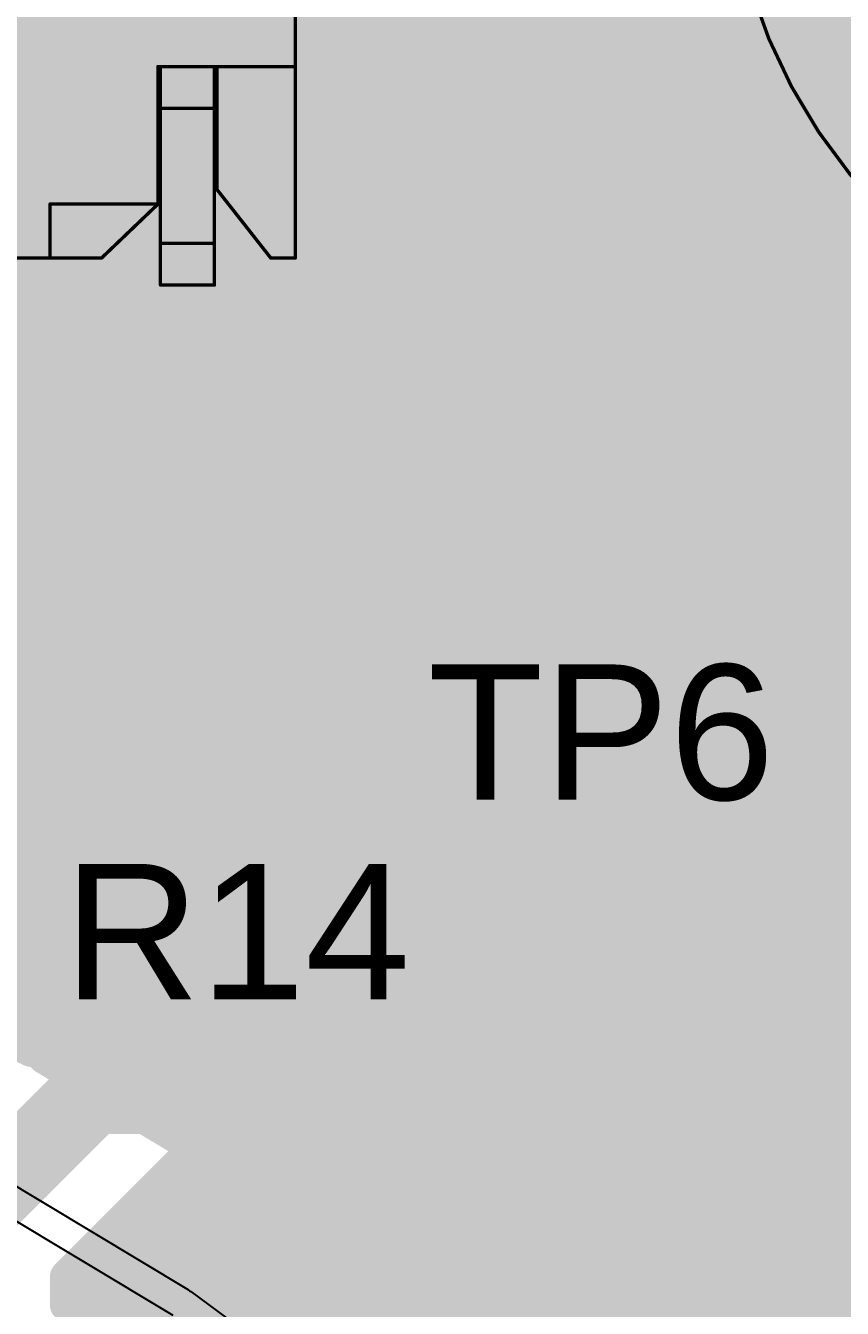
# Model space of a CAD drawing. Header units: inches. Extents: x 0 to 215, y 0 to 215.
# Drawn here: x 0.6275 to 0.7463, y 1.0651 to 1.2516 of the extents above; entities that cross this region are included whole.
import ezdxf

# ---------------------------------------------------------------- set-up
doc = ezdxf.new("R2010")
doc.units = ezdxf.units.IN
doc.header["$MEASUREMENT"] = 0
for name, color, linetype in [('BottomLayer', 5, 'Continuous'), ('BottomOverlay', 54, 'Continuous'), ('BottomSolder', 6, 'Continuous'), ('Mechanical1', 6, 'Continuous'), ('MultiLayer', 9, 'Continuous'), ('TopLayer', 1, 'Continuous'), ('TopOverlay', 2, 'Continuous'), ('TopPaste', 8, 'Continuous'), ('TopSolder', 216, 'Continuous')]:
    doc.layers.add(name, color=color, linetype=linetype)
doc.styles.add('Arial', font='', dxfattribs={"height": 0.2})
doc.styles.get('Arial').set_extended_font_data('Arial')

# ---------------------------------------------------------------- blocks, each defined once
blk = doc.blocks.new('CONN_SM06B_GHS_TB_JST_7')
at = {"layer": 'BottomOverlay'}
for points in [[(-0.28537, 0.07385, 0.02, 0.02, 1), (-0.31537, 0.07385, 0.02, 0.02, 1)], [(-0.29037, 0.07385, 0.01, 0.01, 1), (-0.28037, 0.07385, 0.01, 0.01, 1)]]:
    blk.add_lwpolyline(points, format="xyseb", close=True, dxfattribs=at)
at = {"layer": 'TopOverlay'}
for points in [[(-0.2165, 0.1005, 0.006, 0.006, 0), (-0.2165, 0.01691, 0.006, 0.006, 0)], [(-0.14813, 0.1005, 0.006, 0.006, 0), (-0.2165, 0.1005, 0.006, 0.006, 0)]]:
    blk.add_lwpolyline(points, format="xyseb", dxfattribs=at)
for points in [[(-0.218, 0.1005, 0.003, 0.003, 1), (-0.215, 0.1005, 0.003, 0.003, 1)], [(-0.218, 0.1005, 0.003, 0.003, 1), (-0.215, 0.1005, 0.003, 0.003, 1)], [(-0.28537, 0.07385, 0.02, 0.02, 1), (-0.31537, 0.07385, 0.02, 0.02, 1)], [(-0.29037, 0.07385, 0.01, 0.01, 1), (-0.28037, 0.07385, 0.01, 0.01, 1)], [(-0.218, 0.01691, 0.003, 0.003, 1), (-0.215, 0.01691, 0.003, 0.003, 1)]]:
    blk.add_lwpolyline(points, format="xyseb", close=True, dxfattribs=at)
blk = doc.blocks.new('T___P_____16')
at = {"layer": 'TopLayer'}
h = blk.add_hatch(color=1, dxfattribs=at)
edge = h.paths.add_edge_path()
edge.add_arc((0, 0), 0.01969, 0, 360)
at = {"layer": 'TopPaste'}
h = blk.add_hatch(color=8, dxfattribs=at)
edge = h.paths.add_edge_path()
edge.add_arc((0, 0), 0.01969, 0, 360)
at = {"layer": 'TopSolder'}
h = blk.add_hatch(color=216, dxfattribs=at)
edge = h.paths.add_edge_path()
edge.add_arc((0, 0), 0.02369, 0, 360)
blk = doc.blocks.new('R0201_33')
at = {"layer": 'TopLayer'}
for points in [[(-0.01673, 0.00787), (-0.00492, 0.00787), (-0.00492, -0.00787), (-0.01673, -0.00787)], [(0.00492, 0.00787), (0.01673, 0.00787), (0.01673, -0.00787), (0.00492, -0.00787)]]:
    blk.add_hatch(color=1, dxfattribs=at).paths.add_polyline_path(points)
at = {"layer": 'TopPaste'}
for points in [[(-0.01673, 0.00787), (-0.00492, 0.00787), (-0.00492, -0.00787), (-0.01673, -0.00787)], [(0.00492, 0.00787), (0.01673, 0.00787), (0.01673, -0.00787), (0.00492, -0.00787)]]:
    blk.add_hatch(color=8, dxfattribs=at).paths.add_polyline_path(points)
at = {"layer": 'TopSolder'}
for points in [[(-0.02073, 0.01187), (-0.00092, 0.01187), (-0.00092, -0.01187), (-0.02073, -0.01187)], [(0.00092, 0.01187), (0.02073, 0.01187), (0.02073, -0.01187), (0.00092, -0.01187)]]:
    blk.add_hatch(color=216, dxfattribs=at).paths.add_polyline_path(points)
at = {"layer": 'TopOverlay'}
for points in [[(-0.00394, 0.01496, 0.00394, 0.00394, 0), (-0.02362, 0.01496, 0.00394, 0.00394, 0)], [(-0.02362, -0.01496, 0.00394, 0.00394, 0), (-0.02362, 0.01496, 0.00394, 0.00394, 0)], [(0.02362, 0.01496, 0.00394, 0.00394, 0), (0.00394, 0.01496, 0.00394, 0.00394, 0)], [(0.02362, -0.01496, 0.00394, 0.00394, 0), (0.02362, 0.01496, 0.00394, 0.00394, 0)], [(-0.00394, -0.01496, 0.00394, 0.00394, 0), (-0.02362, -0.01496, 0.00394, 0.00394, 0)], [(0.02362, -0.01496, 0.00394, 0.00394, 0), (0.00394, -0.01496, 0.00394, 0.00394, 0)]]:
    blk.add_lwpolyline(points, format="xyseb", dxfattribs=at)
for points in [[(-0.02461, 0.01496, 0.00197, 0.00197, 1), (-0.02264, 0.01496, 0.00197, 0.00197, 1)], [(-0.02461, 0.01496, 0.00197, 0.00197, 1), (-0.02264, 0.01496, 0.00197, 0.00197, 1)], [(-0.00492, 0.01496, 0.00197, 0.00197, 1), (-0.00295, 0.01496, 0.00197, 0.00197, 1)], [(0.00295, 0.01496, 0.00197, 0.00197, 1), (0.00492, 0.01496, 0.00197, 0.00197, 1)], [(0.02264, 0.01496, 0.00197, 0.00197, 1), (0.02461, 0.01496, 0.00197, 0.00197, 1)], [(0.02264, 0.01496, 0.00197, 0.00197, 1), (0.02461, 0.01496, 0.00197, 0.00197, 1)], [(-0.02461, -0.01496, 0.00197, 0.00197, 1), (-0.02264, -0.01496, 0.00197, 0.00197, 1)], [(-0.02461, -0.01496, 0.00197, 0.00197, 1), (-0.02264, -0.01496, 0.00197, 0.00197, 1)], [(-0.00492, -0.01496, 0.00197, 0.00197, 1), (-0.00295, -0.01496, 0.00197, 0.00197, 1)], [(0.00295, -0.01496, 0.00197, 0.00197, 1), (0.00492, -0.01496, 0.00197, 0.00197, 1)], [(0.02264, -0.01496, 0.00197, 0.00197, 1), (0.02461, -0.01496, 0.00197, 0.00197, 1)], [(0.02264, -0.01496, 0.00197, 0.00197, 1), (0.02461, -0.01496, 0.00197, 0.00197, 1)]]:
    blk.add_lwpolyline(points, format="xyseb", close=True, dxfattribs=at)
blk = doc.blocks.new('____73')
at = {"layer": 'BottomLayer'}
blk.add_line((0.19996, 0.378), (0.16967, 0.39616), dxfattribs=at)
at = {"layer": 'BottomSolder'}
for p, q in [((0.1719, 0.39989), (0.2022, 0.38173)), ((0.1719, 0.39989), (0.2022, 0.38173)), ((0.2022, 0.38173), (0.20233, 0.38155)), ((0.2022, 0.38173), (0.20233, 0.38155)), ((0.20233, 0.38155), (0.20255, 0.38149)), ((0.20233, 0.38155), (0.20255, 0.38149)), ((0.20255, 0.38149), (0.23092, 0.36045)), ((0.20255, 0.38149), (0.23092, 0.36045))]:
    blk.add_line(p, q, dxfattribs=at)

msp = doc.modelspace()

# ---------------------------------------------------------------- hatches: boundary and pattern name
at = {"layer": 'BottomLayer'}
h = msp.add_hatch(color=5, dxfattribs=at)
edge = h.paths.add_edge_path()
edge.add_arc((0.80834, 1.27982), 0.07874, 0, 360)
at = {"layer": 'BottomSolder'}
h = msp.add_hatch(color=6, dxfattribs=at)
edge = h.paths.add_edge_path()
edge.add_arc((0.80834, 1.27982), 0.08274, 0, 360)
at = {"layer": 'MultiLayer'}
h = msp.add_hatch(color=9, dxfattribs=at)
edge = h.paths.add_edge_path()
edge.add_arc((0.80834, 1.27982), 0.07874, 0, 360)
at = {"layer": 'TopLayer'}
h = msp.add_hatch(color=1, dxfattribs=at)
edge = h.paths.add_edge_path()
edge.add_arc((0.80834, 1.27982), 0.07874, 0, 360)
at = {"layer": 'TopSolder'}
h = msp.add_hatch(color=216, dxfattribs=at)
edge = h.paths.add_edge_path()
edge.add_arc((0.80834, 1.27982), 0.08274, 0, 360)

# ---------------------------------------------------------------- linework, layer by layer
at = {"layer": 'BottomLayer'}
for points in [[(0.89351, 1.27982, 0.005, 0.005, 1), (0.72316, 1.27982, 0.005, 0.005, 1)], [(0.72628, 1.2529, 0.0025, 0.0025, 1), (0.72878, 1.2529, 0.0025, 0.0025, 1)], [(0.72773, 1.24888, 0.0025, 0.0025, 1), (0.73023, 1.24888, 0.0025, 0.0025, 1)], [(0.72941, 1.24487, 0.0025, 0.0025, 1), (0.73191, 1.24487, 0.0025, 0.0025, 1)], [(0.73135, 1.24085, 0.0025, 0.0025, 1), (0.73385, 1.24085, 0.0025, 0.0025, 1)], [(0.73355, 1.23684, 0.0025, 0.0025, 1), (0.73605, 1.23684, 0.0025, 0.0025, 1)], [(0.73605, 1.23282, 0.0025, 0.0025, 1), (0.73855, 1.23282, 0.0025, 0.0025, 1)], [(0.73888, 1.2288, 0.0025, 0.0025, 1), (0.74138, 1.2288, 0.0025, 0.0025, 1)], [(0.74208, 1.22479, 0.0025, 0.0025, 1), (0.74458, 1.22479, 0.0025, 0.0025, 1)], [(0.7457, 1.22077, 0.0025, 0.0025, 1), (0.7482, 1.22077, 0.0025, 0.0025, 1)], [(0.62709, 1.10266, 0.0025, 0.0025, 1), (0.62959, 1.10266, 0.0025, 0.0025, 1)], [(0.62904, 1.10161, 0.0025, 0.0025, 1), (0.63154, 1.10161, 0.0025, 0.0025, 1)], [(0.63123, 1.1003, 0.0025, 0.0025, 1), (0.63373, 1.1003, 0.0025, 0.0025, 1)], [(0.63793, 1.09629, 0.0025, 0.0025, 1), (0.64043, 1.09629, 0.0025, 0.0025, 1)], [(0.64463, 1.09227, 0.0025, 0.0025, 1), (0.64713, 1.09227, 0.0025, 0.0025, 1)], [(0.65133, 1.08825, 0.0025, 0.0025, 1), (0.65383, 1.08825, 0.0025, 0.0025, 1)], [(0.65803, 1.08424, 0.0025, 0.0025, 1), (0.66053, 1.08424, 0.0025, 0.0025, 1)], [(0.65934, 1.08345, 0.0025, 0.0025, 1), (0.66184, 1.08345, 0.0025, 0.0025, 1)], [(0.66119, 1.08222, 0.0025, 0.0025, 1), (0.66369, 1.08222, 0.0025, 0.0025, 1)], [(0.66387, 1.08022, 0.0025, 0.0025, 1), (0.66637, 1.08022, 0.0025, 0.0025, 1)], [(0.66929, 1.07621, 0.0025, 0.0025, 1), (0.67179, 1.07621, 0.0025, 0.0025, 1)], [(0.6747, 1.07219, 0.0025, 0.0025, 1), (0.6772, 1.07219, 0.0025, 0.0025, 1)], [(0.68012, 1.06818, 0.0025, 0.0025, 1), (0.68262, 1.06818, 0.0025, 0.0025, 1)], [(0.68553, 1.06416, 0.0025, 0.0025, 1), (0.68803, 1.06416, 0.0025, 0.0025, 1)]]:
    msp.add_lwpolyline(points, format="xyseb", close=True, dxfattribs=at)
for points in [[(0.48082, 1.2529, 0.005, 0.005, 0), (0.72753, 1.2529, 0.005, 0.005, 0)], [(0.47769, 1.24888, 0.005, 0.005, 0), (0.72898, 1.24888, 0.005, 0.005, 0)], [(0.47128, 1.24487, 0.005, 0.005, 0), (0.73066, 1.24487, 0.005, 0.005, 0)], [(0.17541, 1.24085, 0.005, 0.005, 0), (0.7326, 1.24085, 0.005, 0.005, 0)], [(0.17321, 1.23684, 0.005, 0.005, 0), (0.7348, 1.23684, 0.005, 0.005, 0)], [(0.17071, 1.23282, 0.005, 0.005, 0), (0.7373, 1.23282, 0.005, 0.005, 0)], [(0.16788, 1.2288, 0.005, 0.005, 0), (0.74013, 1.2288, 0.005, 0.005, 0)], [(0.16468, 1.22479, 0.005, 0.005, 0), (0.74333, 1.22479, 0.005, 0.005, 0)], [(0.16106, 1.22077, 0.005, 0.005, 0), (0.74695, 1.22077, 0.005, 0.005, 0)], [(0.15693, 1.21676, 0.005, 0.005, 0), (0.75109, 1.21676, 0.005, 0.005, 0)], [(0.15216, 1.21274, 0.005, 0.005, 0), (0.75585, 1.21274, 0.005, 0.005, 0)], [(0.14658, 1.20873, 0.005, 0.005, 0), (0.76143, 1.20873, 0.005, 0.005, 0)], [(0.13984, 1.20471, 0.005, 0.005, 0), (0.76818, 1.20471, 0.005, 0.005, 0)], [(0.1312, 1.20069, 0.005, 0.005, 0), (0.77682, 1.20069, 0.005, 0.005, 0)], [(0.11816, 1.19668, 0.005, 0.005, 0), (0.78985, 1.19668, 0.005, 0.005, 0)], [(0.01162, 1.19266, 0.005, 0.005, 0), (0.89614, 1.19266, 0.005, 0.005, 0)], [(0.01162, 1.18865, 0.005, 0.005, 0), (0.89614, 1.18865, 0.005, 0.005, 0)], [(0.01162, 1.18463, 0.005, 0.005, 0), (0.89614, 1.18463, 0.005, 0.005, 0)], [(0.01162, 1.18062, 0.005, 0.005, 0), (0.89614, 1.18062, 0.005, 0.005, 0)], [(0.01162, 1.1766, 0.005, 0.005, 0), (0.89614, 1.1766, 0.005, 0.005, 0)], [(0.01162, 1.17258, 0.005, 0.005, 0), (0.89614, 1.17258, 0.005, 0.005, 0)], [(0.01162, 1.16857, 0.005, 0.005, 0), (0.89614, 1.16857, 0.005, 0.005, 0)], [(0.01162, 1.16455, 0.005, 0.005, 0), (0.89614, 1.16455, 0.005, 0.005, 0)], [(0.01162, 1.16054, 0.005, 0.005, 0), (0.89614, 1.16054, 0.005, 0.005, 0)], [(0.5647, 1.15652, 0.005, 0.005, 0), (0.89614, 1.15652, 0.005, 0.005, 0)], [(0.56775, 1.15251, 0.005, 0.005, 0), (0.89614, 1.15251, 0.005, 0.005, 0)], [(0.56909, 1.14849, 0.005, 0.005, 0), (0.89614, 1.14849, 0.005, 0.005, 0)], [(0.56923, 1.14447, 0.005, 0.005, 0), (0.89614, 1.14447, 0.005, 0.005, 0)], [(0.56819, 1.14046, 0.005, 0.005, 0), (0.89614, 1.14046, 0.005, 0.005, 0)], [(0.56565, 1.13644, 0.005, 0.005, 0), (0.89614, 1.13644, 0.005, 0.005, 0)], [(0.55954, 1.13243, 0.005, 0.005, 0), (0.89614, 1.13243, 0.005, 0.005, 0)], [(0.56695, 1.12841, 0.005, 0.005, 0), (0.89614, 1.12841, 0.005, 0.005, 0)], [(0.57818, 1.1244, 0.005, 0.005, 0), (0.89614, 1.1244, 0.005, 0.005, 0)], [(0.5894, 1.12038, 0.005, 0.005, 0), (0.89614, 1.12038, 0.005, 0.005, 0)], [(0.59641, 1.11776, 0.005, 0.005, 0), (0.62834, 1.10266, 0.005, 0.005, 0)], [(0.59935, 1.11636, 0.005, 0.005, 0), (0.89614, 1.11636, 0.005, 0.005, 0)], [(0.60784, 1.11235, 0.005, 0.005, 0), (0.89614, 1.11235, 0.005, 0.005, 0)], [(0.61633, 1.10833, 0.005, 0.005, 0), (0.89614, 1.10833, 0.005, 0.005, 0)], [(0.62482, 1.10432, 0.005, 0.005, 0), (0.89614, 1.10432, 0.005, 0.005, 0)], [(0.63029, 1.10161, 0.005, 0.005, 0), (0.66059, 1.08345, 0.005, 0.005, 0)], [(0.63248, 1.1003, 0.005, 0.005, 0), (0.89614, 1.1003, 0.005, 0.005, 0)], [(0.63918, 1.09629, 0.005, 0.005, 0), (0.89614, 1.09629, 0.005, 0.005, 0)], [(0.64588, 1.09227, 0.005, 0.005, 0), (0.89614, 1.09227, 0.005, 0.005, 0)], [(0.65258, 1.08825, 0.005, 0.005, 0), (0.89614, 1.08825, 0.005, 0.005, 0)], [(0.65928, 1.08424, 0.005, 0.005, 0), (0.89614, 1.08424, 0.005, 0.005, 0)], [(0.66244, 1.08222, 0.005, 0.005, 0), (0.69081, 1.06118, 0.005, 0.005, 0)], [(0.66512, 1.08022, 0.005, 0.005, 0), (0.89614, 1.08022, 0.005, 0.005, 0)], [(0.67054, 1.07621, 0.005, 0.005, 0), (0.89614, 1.07621, 0.005, 0.005, 0)], [(0.67595, 1.07219, 0.005, 0.005, 0), (0.89614, 1.07219, 0.005, 0.005, 0)], [(0.68137, 1.06818, 0.005, 0.005, 0), (0.89614, 1.06818, 0.005, 0.005, 0)], [(0.68678, 1.06416, 0.005, 0.005, 0), (0.89614, 1.06416, 0.005, 0.005, 0)]]:
    msp.add_lwpolyline(points, format="xyseb", dxfattribs=at)
at = {"layer": 'Mechanical1'}
for points in [[(0.66673, 1.21777, 0.0005, 0.0005, 0), (0.66673, 1.37825, 0.0005, 0.0005, 0)], [(0.64676, 1.24559, 0.0005, 0.0005, 0), (0.66673, 1.24559, 0.0005, 0.0005, 0)], [(0.64676, 1.22562, 0.0005, 0.0005, 0), (0.64676, 1.24559, 0.0005, 0.0005, 0)], [(0.64711, 1.21385, 0.0005, 0.0005, 0), (0.64711, 1.24559, 0.0005, 0.0005, 0)], [(0.65496, 1.21385, 0.0005, 0.0005, 0), (0.65496, 1.24559, 0.0005, 0.0005, 0)], [(0.65531, 1.22776, 0.0005, 0.0005, 0), (0.65531, 1.24559, 0.0005, 0.0005, 0)], [(0.64711, 1.23953, 0.0005, 0.0005, 0), (0.65496, 1.23953, 0.0005, 0.0005, 0)], [(0.65531, 1.22776, 0.0005, 0.0005, 0), (0.66316, 1.21777, 0.0005, 0.0005, 0)], [(0.63106, 1.22562, 0.0005, 0.0005, 0), (0.64676, 1.22562, 0.0005, 0.0005, 0)], [(0.63106, 1.21777, 0.0005, 0.0005, 0), (0.63106, 1.22562, 0.0005, 0.0005, 0)], [(0.63855, 1.21777, 0.0005, 0.0005, 0), (0.64676, 1.22562, 0.0005, 0.0005, 0)], [(0.64711, 1.21991, 0.0005, 0.0005, 0), (0.65496, 1.21991, 0.0005, 0.0005, 0)], [(0.6086, 1.21777, 0.0005, 0.0005, 0), (0.63855, 1.21777, 0.0005, 0.0005, 0)], [(0.66316, 1.21777, 0.0005, 0.0005, 0), (0.66673, 1.21777, 0.0005, 0.0005, 0)], [(0.64711, 1.21385, 0.0005, 0.0005, 0), (0.65496, 1.21385, 0.0005, 0.0005, 0)]]:
    msp.add_lwpolyline(points, format="xyseb", dxfattribs=at)
for points in [[(0.88708, 1.27982, 0.0005, 0.0005, 1), (0.7296, 1.27982, 0.0005, 0.0005, 1)], [(0.64663, 1.24559, 0.00025, 0.00025, 1), (0.64688, 1.24559, 0.00025, 0.00025, 1)], [(0.64663, 1.24559, 0.00025, 0.00025, 1), (0.64688, 1.24559, 0.00025, 0.00025, 1)], [(0.64699, 1.24559, 0.00025, 0.00025, 1), (0.64724, 1.24559, 0.00025, 0.00025, 1)], [(0.65483, 1.24559, 0.00025, 0.00025, 1), (0.65508, 1.24559, 0.00025, 0.00025, 1)], [(0.65519, 1.24559, 0.00025, 0.00025, 1), (0.65544, 1.24559, 0.00025, 0.00025, 1)], [(0.6666, 1.24559, 0.00025, 0.00025, 1), (0.66685, 1.24559, 0.00025, 0.00025, 1)], [(0.64699, 1.23953, 0.00025, 0.00025, 1), (0.64724, 1.23953, 0.00025, 0.00025, 1)], [(0.65483, 1.23953, 0.00025, 0.00025, 1), (0.65508, 1.23953, 0.00025, 0.00025, 1)], [(0.65519, 1.22776, 0.00025, 0.00025, 1), (0.65544, 1.22776, 0.00025, 0.00025, 1)], [(0.65519, 1.22776, 0.00025, 0.00025, 1), (0.65544, 1.22776, 0.00025, 0.00025, 1)], [(0.63094, 1.22562, 0.00025, 0.00025, 1), (0.63119, 1.22562, 0.00025, 0.00025, 1)], [(0.63094, 1.22562, 0.00025, 0.00025, 1), (0.63119, 1.22562, 0.00025, 0.00025, 1)], [(0.64663, 1.22562, 0.00025, 0.00025, 1), (0.64688, 1.22562, 0.00025, 0.00025, 1)], [(0.64663, 1.22562, 0.00025, 0.00025, 1), (0.64688, 1.22562, 0.00025, 0.00025, 1)], [(0.64663, 1.22562, 0.00025, 0.00025, 1), (0.64688, 1.22562, 0.00025, 0.00025, 1)], [(0.64699, 1.21991, 0.00025, 0.00025, 1), (0.64724, 1.21991, 0.00025, 0.00025, 1)], [(0.65483, 1.21991, 0.00025, 0.00025, 1), (0.65508, 1.21991, 0.00025, 0.00025, 1)], [(0.63094, 1.21777, 0.00025, 0.00025, 1), (0.63119, 1.21777, 0.00025, 0.00025, 1)], [(0.63843, 1.21777, 0.00025, 0.00025, 1), (0.63868, 1.21777, 0.00025, 0.00025, 1)], [(0.63843, 1.21777, 0.00025, 0.00025, 1), (0.63868, 1.21777, 0.00025, 0.00025, 1)], [(0.66303, 1.21777, 0.00025, 0.00025, 1), (0.66328, 1.21777, 0.00025, 0.00025, 1)], [(0.66303, 1.21777, 0.00025, 0.00025, 1), (0.66328, 1.21777, 0.00025, 0.00025, 1)], [(0.6666, 1.21777, 0.00025, 0.00025, 1), (0.66685, 1.21777, 0.00025, 0.00025, 1)], [(0.6666, 1.21777, 0.00025, 0.00025, 1), (0.66685, 1.21777, 0.00025, 0.00025, 1)], [(0.64699, 1.21385, 0.00025, 0.00025, 1), (0.64724, 1.21385, 0.00025, 0.00025, 1)], [(0.64699, 1.21385, 0.00025, 0.00025, 1), (0.64724, 1.21385, 0.00025, 0.00025, 1)], [(0.65483, 1.21385, 0.00025, 0.00025, 1), (0.65508, 1.21385, 0.00025, 0.00025, 1)], [(0.65483, 1.21385, 0.00025, 0.00025, 1), (0.65508, 1.21385, 0.00025, 0.00025, 1)]]:
    msp.add_lwpolyline(points, format="xyseb", close=True, dxfattribs=at)
at = {"layer": 'TopLayer'}
for points in [[(0.89351, 1.27982, 0.005, 0.005, 1), (0.72316, 1.27982, 0.005, 0.005, 1)], [(0.72628, 1.2529, 0.0025, 0.0025, 1), (0.72878, 1.2529, 0.0025, 0.0025, 1)], [(0.72773, 1.24888, 0.0025, 0.0025, 1), (0.73023, 1.24888, 0.0025, 0.0025, 1)], [(0.72941, 1.24487, 0.0025, 0.0025, 1), (0.73191, 1.24487, 0.0025, 0.0025, 1)], [(0.73135, 1.24085, 0.0025, 0.0025, 1), (0.73385, 1.24085, 0.0025, 0.0025, 1)], [(0.73355, 1.23684, 0.0025, 0.0025, 1), (0.73605, 1.23684, 0.0025, 0.0025, 1)], [(0.73605, 1.23282, 0.0025, 0.0025, 1), (0.73855, 1.23282, 0.0025, 0.0025, 1)], [(0.73888, 1.2288, 0.0025, 0.0025, 1), (0.74138, 1.2288, 0.0025, 0.0025, 1)], [(0.74208, 1.22479, 0.0025, 0.0025, 1), (0.74458, 1.22479, 0.0025, 0.0025, 1)], [(0.7457, 1.22077, 0.0025, 0.0025, 1), (0.7482, 1.22077, 0.0025, 0.0025, 1)], [(0.72812, 1.145, 0.005, 0.005, 1), (0.67588, 1.145, 0.005, 0.005, 1)], [(0.6995, 1.16862, 0.005, 0.005, 1), (0.7045, 1.16862, 0.005, 0.005, 1)], [(0.68949, 1.16857, 0.0025, 0.0025, 1), (0.69199, 1.16857, 0.0025, 0.0025, 1)], [(0.71201, 1.16857, 0.0025, 0.0025, 1), (0.71451, 1.16857, 0.0025, 0.0025, 1)], [(0.68343, 1.16455, 0.0025, 0.0025, 1), (0.68593, 1.16455, 0.0025, 0.0025, 1)], [(0.71807, 1.16455, 0.0025, 0.0025, 1), (0.72057, 1.16455, 0.0025, 0.0025, 1)], [(0.67975, 1.16054, 0.0025, 0.0025, 1), (0.68225, 1.16054, 0.0025, 0.0025, 1)], [(0.72175, 1.16054, 0.0025, 0.0025, 1), (0.72425, 1.16054, 0.0025, 0.0025, 1)], [(0.67731, 1.15652, 0.0025, 0.0025, 1), (0.67981, 1.15652, 0.0025, 0.0025, 1)], [(0.72419, 1.15652, 0.0025, 0.0025, 1), (0.72669, 1.15652, 0.0025, 0.0025, 1)], [(0.67573, 1.15251, 0.0025, 0.0025, 1), (0.67823, 1.15251, 0.0025, 0.0025, 1)], [(0.72577, 1.15251, 0.0025, 0.0025, 1), (0.72827, 1.15251, 0.0025, 0.0025, 1)], [(0.67486, 1.14849, 0.0025, 0.0025, 1), (0.67736, 1.14849, 0.0025, 0.0025, 1)], [(0.69905, 1.145, 0.00591, 0.00591, 1), (0.70495, 1.145, 0.00591, 0.00591, 1)], [(0.72664, 1.14849, 0.0025, 0.0025, 1), (0.72914, 1.14849, 0.0025, 0.0025, 1)], [(0.67588, 1.145, 0.005, 0.005, 1), (0.68088, 1.145, 0.005, 0.005, 1)], [(0.6995, 1.145, 0.005, 0.005, 1), (0.7045, 1.145, 0.005, 0.005, 1)], [(0.6995, 1.145, 0.005, 0.005, 1), (0.7045, 1.145, 0.005, 0.005, 1)], [(0.6995, 1.145, 0.005, 0.005, 1), (0.7045, 1.145, 0.005, 0.005, 1)], [(0.6995, 1.145, 0.005, 0.005, 1), (0.7045, 1.145, 0.005, 0.005, 1)], [(0.72312, 1.145, 0.005, 0.005, 1), (0.72812, 1.145, 0.005, 0.005, 1)], [(0.67463, 1.145, 0.0025, 0.0025, 1), (0.67713, 1.145, 0.0025, 0.0025, 1)], [(0.67463, 1.14447, 0.0025, 0.0025, 1), (0.67713, 1.14447, 0.0025, 0.0025, 1)], [(0.72687, 1.145, 0.0025, 0.0025, 1), (0.72937, 1.145, 0.0025, 0.0025, 1)], [(0.72687, 1.14447, 0.0025, 0.0025, 1), (0.72937, 1.14447, 0.0025, 0.0025, 1)], [(0.63244, 1.13917, 0.0025, 0.0025, 1), (0.63494, 1.13917, 0.0025, 0.0025, 1)], [(0.63244, 1.13917, 0.0025, 0.0025, 1), (0.63494, 1.13917, 0.0025, 0.0025, 1)], [(0.6455, 1.13667, 0.005, 0.005, 1), (0.6505, 1.13667, 0.005, 0.005, 1)], [(0.66106, 1.13917, 0.0025, 0.0025, 1), (0.66356, 1.13917, 0.0025, 0.0025, 1)], [(0.66106, 1.13917, 0.0025, 0.0025, 1), (0.66356, 1.13917, 0.0025, 0.0025, 1)], [(0.67503, 1.14046, 0.0025, 0.0025, 1), (0.67753, 1.14046, 0.0025, 0.0025, 1)], [(0.72647, 1.14046, 0.0025, 0.0025, 1), (0.72897, 1.14046, 0.0025, 0.0025, 1)], [(0.63244, 1.13644, 0.0025, 0.0025, 1), (0.63494, 1.13644, 0.0025, 0.0025, 1)], [(0.66106, 1.13644, 0.0025, 0.0025, 1), (0.66356, 1.13644, 0.0025, 0.0025, 1)], [(0.67607, 1.13644, 0.0025, 0.0025, 1), (0.67857, 1.13644, 0.0025, 0.0025, 1)], [(0.72543, 1.13644, 0.0025, 0.0025, 1), (0.72793, 1.13644, 0.0025, 0.0025, 1)], [(0.63244, 1.13243, 0.0025, 0.0025, 1), (0.63494, 1.13243, 0.0025, 0.0025, 1)], [(0.66106, 1.13243, 0.0025, 0.0025, 1), (0.66356, 1.13243, 0.0025, 0.0025, 1)], [(0.67785, 1.13243, 0.0025, 0.0025, 1), (0.68035, 1.13243, 0.0025, 0.0025, 1)], [(0.72365, 1.13243, 0.0025, 0.0025, 1), (0.72615, 1.13243, 0.0025, 0.0025, 1)], [(0.63811, 1.12682, 0.00591, 0.00591, 1), (0.64402, 1.12682, 0.00591, 0.00591, 1)], [(0.63811, 1.12682, 0.00591, 0.00591, 1), (0.64402, 1.12682, 0.00591, 0.00591, 1)], [(0.64505, 1.12682, 0.00591, 0.00591, 1), (0.65095, 1.12682, 0.00591, 0.00591, 1)], [(0.64505, 1.12682, 0.00591, 0.00591, 1), (0.65095, 1.12682, 0.00591, 0.00591, 1)], [(0.68087, 1.12682, 0.00591, 0.00591, 1), (0.68678, 1.12682, 0.00591, 0.00591, 1)], [(0.68087, 1.12682, 0.00591, 0.00591, 1), (0.68678, 1.12682, 0.00591, 0.00591, 1)], [(0.63369, 1.12682, 0.005, 0.005, 1), (0.63869, 1.12682, 0.005, 0.005, 1)], [(0.63244, 1.12841, 0.0025, 0.0025, 1), (0.63494, 1.12841, 0.0025, 0.0025, 1)], [(0.6455, 1.12682, 0.005, 0.005, 1), (0.6505, 1.12682, 0.005, 0.005, 1)], [(0.6455, 1.12682, 0.005, 0.005, 1), (0.6505, 1.12682, 0.005, 0.005, 1)], [(0.6455, 1.12682, 0.005, 0.005, 1), (0.6505, 1.12682, 0.005, 0.005, 1)], [(0.65731, 1.12682, 0.005, 0.005, 1), (0.66231, 1.12682, 0.005, 0.005, 1)], [(0.66106, 1.12841, 0.0025, 0.0025, 1), (0.66356, 1.12841, 0.0025, 0.0025, 1)], [(0.68057, 1.12841, 0.0025, 0.0025, 1), (0.68307, 1.12841, 0.0025, 0.0025, 1)], [(0.72093, 1.12841, 0.0025, 0.0025, 1), (0.72343, 1.12841, 0.0025, 0.0025, 1)], [(0.63244, 1.1244, 0.0025, 0.0025, 1), (0.63494, 1.1244, 0.0025, 0.0025, 1)], [(0.66106, 1.1244, 0.0025, 0.0025, 1), (0.66356, 1.1244, 0.0025, 0.0025, 1)], [(0.68469, 1.1244, 0.0025, 0.0025, 1), (0.68719, 1.1244, 0.0025, 0.0025, 1)], [(0.6995, 1.12138, 0.005, 0.005, 1), (0.7045, 1.12138, 0.005, 0.005, 1)], [(0.71681, 1.1244, 0.0025, 0.0025, 1), (0.71931, 1.1244, 0.0025, 0.0025, 1)], [(0.63244, 1.12038, 0.0025, 0.0025, 1), (0.63494, 1.12038, 0.0025, 0.0025, 1)], [(0.66106, 1.12038, 0.0025, 0.0025, 1), (0.66356, 1.12038, 0.0025, 0.0025, 1)], [(0.69202, 1.12038, 0.0025, 0.0025, 1), (0.69452, 1.12038, 0.0025, 0.0025, 1)], [(0.70948, 1.12038, 0.0025, 0.0025, 1), (0.71198, 1.12038, 0.0025, 0.0025, 1)], [(0.63244, 1.11752, 0.0025, 0.0025, 1), (0.63494, 1.11752, 0.0025, 0.0025, 1)], [(0.66106, 1.11752, 0.0025, 0.0025, 1), (0.66356, 1.11752, 0.0025, 0.0025, 1)], [(0.66106, 1.11752, 0.0025, 0.0025, 1), (0.66356, 1.11752, 0.0025, 0.0025, 1)], [(0.66106, 1.11752, 0.0025, 0.0025, 1), (0.66356, 1.11752, 0.0025, 0.0025, 1)], [(0.63244, 1.11636, 0.0025, 0.0025, 1), (0.63494, 1.11636, 0.0025, 0.0025, 1)], [(0.63244, 1.11586, 0.0025, 0.0025, 1), (0.63494, 1.11586, 0.0025, 0.0025, 1)], [(0.66106, 1.11636, 0.0025, 0.0025, 1), (0.66356, 1.11636, 0.0025, 0.0025, 1)], [(0.66106, 1.11448, 0.0025, 0.0025, 1), (0.66356, 1.11448, 0.0025, 0.0025, 1)], [(0.66106, 1.11448, 0.0025, 0.0025, 1), (0.66356, 1.11448, 0.0025, 0.0025, 1)], [(0.66106, 1.11294, 0.0025, 0.0025, 1), (0.66356, 1.11294, 0.0025, 0.0025, 1)], [(0.62893, 1.11235, 0.0025, 0.0025, 1), (0.63143, 1.11235, 0.0025, 0.0025, 1)], [(0.66137, 1.11235, 0.0025, 0.0025, 1), (0.66387, 1.11235, 0.0025, 0.0025, 1)], [(0.62491, 1.10833, 0.0025, 0.0025, 1), (0.62741, 1.10833, 0.0025, 0.0025, 1)], [(0.64308, 1.10518, 0.00591, 0.00591, 1), (0.64898, 1.10518, 0.00591, 0.00591, 1)], [(0.64308, 1.10518, 0.00591, 0.00591, 1), (0.64898, 1.10518, 0.00591, 0.00591, 1)], [(0.64505, 1.10518, 0.00591, 0.00591, 1), (0.65095, 1.10518, 0.00591, 0.00591, 1)], [(0.66272, 1.10833, 0.0025, 0.0025, 1), (0.66522, 1.10833, 0.0025, 0.0025, 1)], [(0.66301, 1.10432, 0.0025, 0.0025, 1), (0.66551, 1.10432, 0.0025, 0.0025, 1)], [(0.66303, 1.10518, 0.0025, 0.0025, 1), (0.66553, 1.10518, 0.0025, 0.0025, 1)], [(0.66303, 1.10518, 0.0025, 0.0025, 1), (0.66553, 1.10518, 0.0025, 0.0025, 1)], [(0.66228, 1.1003, 0.0025, 0.0025, 1), (0.66478, 1.1003, 0.0025, 0.0025, 1)], [(0.66106, 1.09742, 0.0025, 0.0025, 1), (0.66356, 1.09742, 0.0025, 0.0025, 1)], [(0.66106, 1.09742, 0.0025, 0.0025, 1), (0.66356, 1.09742, 0.0025, 0.0025, 1)], [(0.66106, 1.09742, 0.0025, 0.0025, 1), (0.66356, 1.09742, 0.0025, 0.0025, 1)], [(0.66106, 1.09629, 0.0025, 0.0025, 1), (0.66356, 1.09629, 0.0025, 0.0025, 1)], [(0.65667, 1.09227, 0.0025, 0.0025, 1), (0.65917, 1.09227, 0.0025, 0.0025, 1)], [(0.65737, 1.09284, 0.0025, 0.0025, 1), (0.65987, 1.09284, 0.0025, 0.0025, 1)], [(0.65737, 1.09284, 0.0025, 0.0025, 1), (0.65987, 1.09284, 0.0025, 0.0025, 1)], [(0.65737, 1.09284, 0.0025, 0.0025, 1), (0.65987, 1.09284, 0.0025, 0.0025, 1)], [(0.66106, 1.09284, 0.0025, 0.0025, 1), (0.66356, 1.09284, 0.0025, 0.0025, 1)], [(0.66106, 1.09284, 0.0025, 0.0025, 1), (0.66356, 1.09284, 0.0025, 0.0025, 1)], [(0.65262, 1.08999, 0.0025, 0.0025, 1), (0.65512, 1.08999, 0.0025, 0.0025, 1)], [(0.65262, 1.08999, 0.0025, 0.0025, 1), (0.65512, 1.08999, 0.0025, 0.0025, 1)], [(0.65088, 1.08825, 0.0025, 0.0025, 1), (0.65338, 1.08825, 0.0025, 0.0025, 1)], [(0.64687, 1.08424, 0.0025, 0.0025, 1), (0.64937, 1.08424, 0.0025, 0.0025, 1)], [(0.64285, 1.08022, 0.0025, 0.0025, 1), (0.64535, 1.08022, 0.0025, 0.0025, 1)], [(0.63883, 1.07621, 0.0025, 0.0025, 1), (0.64133, 1.07621, 0.0025, 0.0025, 1)], [(0.63482, 1.07219, 0.0025, 0.0025, 1), (0.63732, 1.07219, 0.0025, 0.0025, 1)], [(0.63228, 1.06965, 0.0025, 0.0025, 1), (0.63478, 1.06965, 0.0025, 0.0025, 1)], [(0.63228, 1.06965, 0.0025, 0.0025, 1), (0.63478, 1.06965, 0.0025, 0.0025, 1)], [(0.63228, 1.06818, 0.0025, 0.0025, 1), (0.63478, 1.06818, 0.0025, 0.0025, 1)], [(0.63228, 1.06559, 0.0025, 0.0025, 1), (0.63478, 1.06559, 0.0025, 0.0025, 1)], [(0.63307, 1.06416, 0.0025, 0.0025, 1), (0.63557, 1.06416, 0.0025, 0.0025, 1)], [(0.63342, 1.06341, 0.0025, 0.0025, 1), (0.63592, 1.06341, 0.0025, 0.0025, 1)]]:
    msp.add_lwpolyline(points, format="xyseb", close=True, dxfattribs=at)
for points in [[(0.52792, 1.2529, 0.005, 0.005, 0), (0.72753, 1.2529, 0.005, 0.005, 0)], [(0.52391, 1.24888, 0.005, 0.005, 0), (0.72898, 1.24888, 0.005, 0.005, 0)], [(0.51989, 1.24487, 0.005, 0.005, 0), (0.73066, 1.24487, 0.005, 0.005, 0)], [(0.51587, 1.24085, 0.005, 0.005, 0), (0.7326, 1.24085, 0.005, 0.005, 0)], [(0.51186, 1.23684, 0.005, 0.005, 0), (0.7348, 1.23684, 0.005, 0.005, 0)], [(0.50784, 1.23282, 0.005, 0.005, 0), (0.7373, 1.23282, 0.005, 0.005, 0)], [(0.59565, 1.2288, 0.005, 0.005, 0), (0.74013, 1.2288, 0.005, 0.005, 0)], [(0.59565, 1.22479, 0.005, 0.005, 0), (0.74333, 1.22479, 0.005, 0.005, 0)], [(0.59565, 1.22077, 0.005, 0.005, 0), (0.74695, 1.22077, 0.005, 0.005, 0)], [(0.59565, 1.21676, 0.005, 0.005, 0), (0.75109, 1.21676, 0.005, 0.005, 0)], [(0.59565, 1.21274, 0.005, 0.005, 0), (0.75585, 1.21274, 0.005, 0.005, 0)], [(0.59565, 1.20873, 0.005, 0.005, 0), (0.76143, 1.20873, 0.005, 0.005, 0)], [(0.59565, 1.20471, 0.005, 0.005, 0), (0.76818, 1.20471, 0.005, 0.005, 0)], [(0.59565, 1.20069, 0.005, 0.005, 0), (0.77682, 1.20069, 0.005, 0.005, 0)], [(0.59565, 1.19668, 0.005, 0.005, 0), (0.78985, 1.19668, 0.005, 0.005, 0)], [(0.57722, 1.19067, 0.01181, 0.01181, 0), (0.64106, 1.12682, 0.01181, 0.01181, 0)], [(0.59565, 1.19266, 0.005, 0.005, 0), (0.89614, 1.19266, 0.005, 0.005, 0)], [(0.59565, 1.18865, 0.005, 0.005, 0), (0.89614, 1.18865, 0.005, 0.005, 0)], [(0.59565, 1.18463, 0.005, 0.005, 0), (0.89614, 1.18463, 0.005, 0.005, 0)], [(0.59565, 1.18062, 0.005, 0.005, 0), (0.89614, 1.18062, 0.005, 0.005, 0)], [(0.59565, 1.1766, 0.005, 0.005, 0), (0.89614, 1.1766, 0.005, 0.005, 0)], [(0.59565, 1.17258, 0.005, 0.005, 0), (0.89614, 1.17258, 0.005, 0.005, 0)], [(0.702, 1.145, 0.01, 0.01, 0), (0.702, 1.16862, 0.01, 0.01, 0)], [(0.59565, 1.16857, 0.005, 0.005, 0), (0.69074, 1.16857, 0.005, 0.005, 0)], [(0.71326, 1.16857, 0.005, 0.005, 0), (0.89614, 1.16857, 0.005, 0.005, 0)], [(0.59565, 1.16455, 0.005, 0.005, 0), (0.68468, 1.16455, 0.005, 0.005, 0)], [(0.71932, 1.16455, 0.005, 0.005, 0), (0.89614, 1.16455, 0.005, 0.005, 0)], [(0.59565, 1.16054, 0.005, 0.005, 0), (0.681, 1.16054, 0.005, 0.005, 0)], [(0.723, 1.16054, 0.005, 0.005, 0), (0.89614, 1.16054, 0.005, 0.005, 0)], [(0.59565, 1.15652, 0.005, 0.005, 0), (0.67856, 1.15652, 0.005, 0.005, 0)], [(0.72544, 1.15652, 0.005, 0.005, 0), (0.89614, 1.15652, 0.005, 0.005, 0)], [(0.59565, 1.15251, 0.005, 0.005, 0), (0.67698, 1.15251, 0.005, 0.005, 0)], [(0.72702, 1.15251, 0.005, 0.005, 0), (0.89614, 1.15251, 0.005, 0.005, 0)], [(0.56909, 1.14849, 0.005, 0.005, 0), (0.67611, 1.14849, 0.005, 0.005, 0)], [(0.68382, 1.12682, 0.01181, 0.01181, 0), (0.702, 1.145, 0.01181, 0.01181, 0)], [(0.72789, 1.14849, 0.005, 0.005, 0), (0.89614, 1.14849, 0.005, 0.005, 0)], [(0.67838, 1.145, 0.01, 0.01, 0), (0.702, 1.145, 0.01, 0.01, 0)], [(0.702, 1.145, 0.01, 0.01, 0), (0.72562, 1.145, 0.01, 0.01, 0)], [(0.702, 1.12138, 0.01, 0.01, 0), (0.702, 1.145, 0.01, 0.01, 0)], [(0.56923, 1.14447, 0.005, 0.005, 0), (0.67588, 1.14447, 0.005, 0.005, 0)], [(0.72812, 1.14447, 0.005, 0.005, 0), (0.89614, 1.14447, 0.005, 0.005, 0)], [(0.56819, 1.14046, 0.005, 0.005, 0), (0.67628, 1.14046, 0.005, 0.005, 0)], [(0.63369, 1.13917, 0.005, 0.005, 0), (0.66231, 1.13917, 0.005, 0.005, 0)], [(0.63369, 1.11752, 0.005, 0.005, 0), (0.63369, 1.13917, 0.005, 0.005, 0)], [(0.648, 1.12682, 0.01, 0.01, 0), (0.648, 1.13667, 0.01, 0.01, 0)], [(0.66231, 1.11752, 0.005, 0.005, 0), (0.66231, 1.13917, 0.005, 0.005, 0)], [(0.72772, 1.14046, 0.005, 0.005, 0), (0.89614, 1.14046, 0.005, 0.005, 0)], [(0.56565, 1.13644, 0.005, 0.005, 0), (0.63369, 1.13644, 0.005, 0.005, 0)], [(0.66231, 1.13644, 0.005, 0.005, 0), (0.67732, 1.13644, 0.005, 0.005, 0)], [(0.72668, 1.13644, 0.005, 0.005, 0), (0.89614, 1.13644, 0.005, 0.005, 0)], [(0.55954, 1.13243, 0.005, 0.005, 0), (0.63369, 1.13243, 0.005, 0.005, 0)], [(0.66231, 1.13243, 0.005, 0.005, 0), (0.6791, 1.13243, 0.005, 0.005, 0)], [(0.7249, 1.13243, 0.005, 0.005, 0), (0.89614, 1.13243, 0.005, 0.005, 0)], [(0.64106, 1.12682, 0.01181, 0.01181, 0), (0.648, 1.12682, 0.01181, 0.01181, 0)], [(0.648, 1.12682, 0.01181, 0.01181, 0), (0.68382, 1.12682, 0.01181, 0.01181, 0)], [(0.55875, 1.12841, 0.005, 0.005, 0), (0.63369, 1.12841, 0.005, 0.005, 0)], [(0.63619, 1.12682, 0.01, 0.01, 0), (0.648, 1.12682, 0.01, 0.01, 0)], [(0.648, 1.12682, 0.01, 0.01, 0), (0.65981, 1.12682, 0.01, 0.01, 0)], [(0.66231, 1.12841, 0.005, 0.005, 0), (0.68182, 1.12841, 0.005, 0.005, 0)], [(0.72218, 1.12841, 0.005, 0.005, 0), (0.89614, 1.12841, 0.005, 0.005, 0)], [(0.55875, 1.1244, 0.005, 0.005, 0), (0.63369, 1.1244, 0.005, 0.005, 0)], [(0.66231, 1.1244, 0.005, 0.005, 0), (0.68594, 1.1244, 0.005, 0.005, 0)], [(0.71806, 1.1244, 0.005, 0.005, 0), (0.89614, 1.1244, 0.005, 0.005, 0)], [(0.55875, 1.12038, 0.005, 0.005, 0), (0.63369, 1.12038, 0.005, 0.005, 0)], [(0.66231, 1.12038, 0.005, 0.005, 0), (0.69327, 1.12038, 0.005, 0.005, 0)], [(0.71073, 1.12038, 0.005, 0.005, 0), (0.89614, 1.12038, 0.005, 0.005, 0)], [(0.66231, 1.11448, 0.005, 0.005, 0), (0.66231, 1.11752, 0.005, 0.005, 0)], [(0.66231, 1.11448, 0.005, 0.005, 0), (0.66231, 1.11752, 0.005, 0.005, 0)], [(0.55875, 1.11636, 0.005, 0.005, 0), (0.63369, 1.11636, 0.005, 0.005, 0)], [(0.61011, 1.09228, 0.005, 0.005, 0), (0.63369, 1.11586, 0.005, 0.005, 0)], [(0.66231, 1.11636, 0.005, 0.005, 0), (0.89614, 1.11636, 0.005, 0.005, 0)], [(0.66231, 1.11294, 0.005, 0.005, -0.124859), (0.66428, 1.10518, 0.005, 0.005, 0)], [(0.55875, 1.11235, 0.005, 0.005, 0), (0.63018, 1.11235, 0.005, 0.005, 0)], [(0.66262, 1.11235, 0.005, 0.005, 0), (0.89614, 1.11235, 0.005, 0.005, 0)], [(0.55875, 1.10833, 0.005, 0.005, 0), (0.62616, 1.10833, 0.005, 0.005, 0)], [(0.61685, 1.076, 0.01181, 0.01181, 0), (0.64603, 1.10518, 0.01181, 0.01181, 0)], [(0.64603, 1.10518, 0.01181, 0.01181, 0), (0.648, 1.10518, 0.01181, 0.01181, 0)], [(0.66397, 1.10833, 0.005, 0.005, 0), (0.89614, 1.10833, 0.005, 0.005, 0)], [(0.66428, 1.10518, 0.005, 0.005, -0.124859), (0.66231, 1.09742, 0.005, 0.005, 0)], [(0.66426, 1.10432, 0.005, 0.005, 0), (0.89614, 1.10432, 0.005, 0.005, 0)], [(0.66353, 1.1003, 0.005, 0.005, 0), (0.89614, 1.1003, 0.005, 0.005, 0)], [(0.66231, 1.09742, 0.005, 0.005, -0.091157), (0.65862, 1.09284, 0.005, 0.005, 0)], [(0.66231, 1.09284, 0.005, 0.005, 0), (0.66231, 1.09742, 0.005, 0.005, 0)], [(0.66231, 1.09629, 0.005, 0.005, 0), (0.89614, 1.09629, 0.005, 0.005, 0)], [(0.65862, 1.09284, 0.005, 0.005, -0.085571), (0.65387, 1.08999, 0.005, 0.005, 0)], [(0.65792, 1.09227, 0.005, 0.005, 0), (0.89614, 1.09227, 0.005, 0.005, 0)], [(0.65862, 1.09284, 0.005, 0.005, 0), (0.66231, 1.09284, 0.005, 0.005, 0)], [(0.63353, 1.06965, 0.005, 0.005, 0), (0.65387, 1.08999, 0.005, 0.005, 0)], [(0.65213, 1.08825, 0.005, 0.005, 0), (0.89614, 1.08825, 0.005, 0.005, 0)], [(0.64812, 1.08424, 0.005, 0.005, 0), (0.89614, 1.08424, 0.005, 0.005, 0)], [(0.6441, 1.08022, 0.005, 0.005, 0), (0.89614, 1.08022, 0.005, 0.005, 0)], [(0.64008, 1.07621, 0.005, 0.005, 0), (0.89614, 1.07621, 0.005, 0.005, 0)], [(0.63607, 1.07219, 0.005, 0.005, 0), (0.89614, 1.07219, 0.005, 0.005, 0)], [(0.63353, 1.06559, 0.005, 0.005, 0), (0.63353, 1.06965, 0.005, 0.005, 0)], [(0.63353, 1.06818, 0.005, 0.005, 0), (0.89614, 1.06818, 0.005, 0.005, 0)], [(0.63432, 1.06416, 0.005, 0.005, 0), (0.89614, 1.06416, 0.005, 0.005, 0)], [(0.63467, 1.06341, 0.005, 0.005, 0), (0.64187, 1.05621, 0.005, 0.005, 0)]]:
    msp.add_lwpolyline(points, format="xyseb", dxfattribs=at)

# ---------------------------------------------------------------- block references
msp.add_blockref('____73', (0.449, 0.68605))
for name, p, rotation in [('CONN_SM06B_GHS_TB_JST_7', (0.45418, 1.26452), 180), ('T___P_____16', (0.702, 1.145), 90), ('R0201_33', (0.648, 1.116), 270)]:
    msp.add_blockref(name, p, dxfattribs=dict(rotation=rotation))

# ---------------------------------------------------------------- texts
at = {"layer": 'TopOverlay', "style": 'Arial'}
for s, p in [('TP6', (0.686, 1.139)), ('R14', (0.633, 1.11))]:
    msp.add_text(s, height=0.019685, dxfattribs=at).set_placement(p)

doc.saveas('drawing.dxf')
